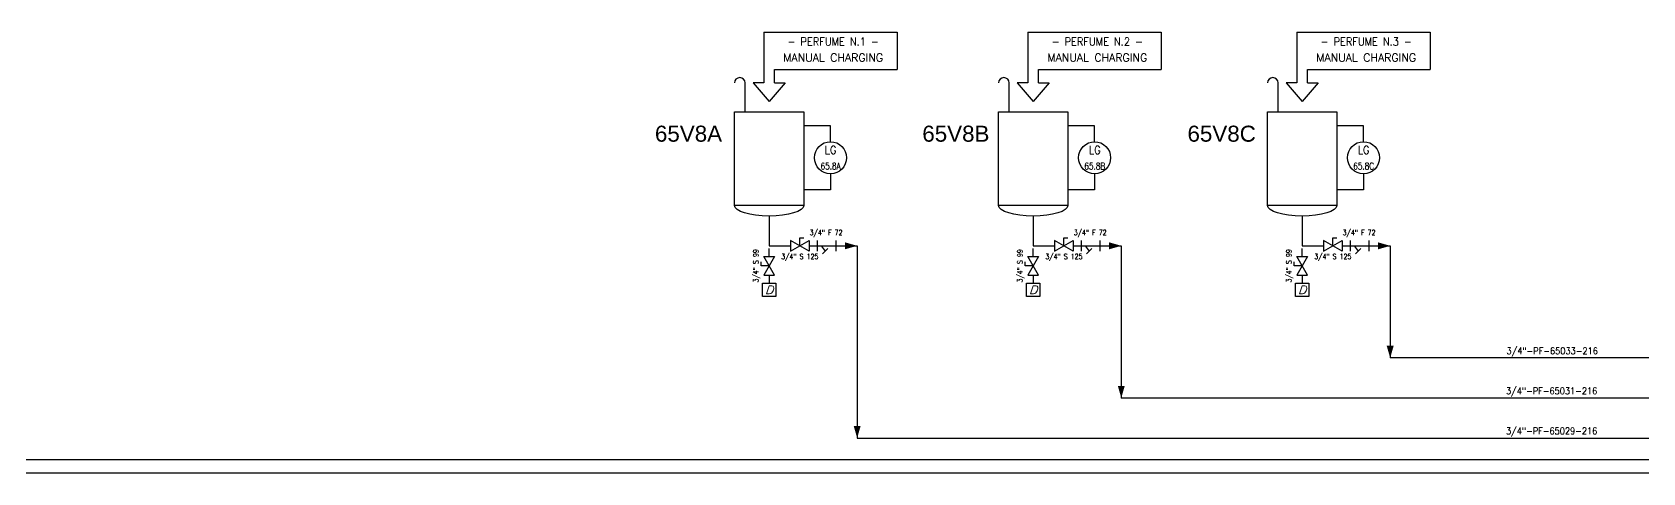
# Model space of a CAD drawing. Extents: x -2 to 170, y 0 to 66.
# Drawn here: x 28.7 to 89, y 0 to 16.5 of the extents above; entities that cross this region are included whole.
import ezdxf
from ezdxf.enums import TextEntityAlignment as Align

# ---------------------------------------------------------------- set-up
doc = ezdxf.new("R2010")
doc.units = 0
doc.header["$LTSCALE"] = 0.5
doc.header["$MEASUREMENT"] = 0
doc.layers.get('0').update_dxf_attribs({"linetype": 'CONTINUOUS'})
for name, color, linetype in [('GREEN', 92, 'CONTINUOUS'), ('RED', 1, 'CONTINUOUS'), ('S', 7, 'CONTINUOUS'), ('Y', 92, 'CONTINUOUS')]:
    doc.layers.add(name, color=color, linetype=linetype)
doc.styles.add('A6', font='arial.ttf', dxfattribs={"height": 0.6})
doc.styles.add('S', font='ITALIC', dxfattribs={"height": 6})
doc.styles.add('S2', font='SIMPLEX', dxfattribs={"height": 0.2})
doc.styles.add('S25', font='SIMPLEX', dxfattribs={"height": 0.25})
doc.styles.add('S3', font='SIMPLEX', dxfattribs={"width": 0.9, "height": 0.3})

# ---------------------------------------------------------------- blocks, each defined once
blk = doc.blocks.new('ELLISSE', base_point=(37.5, 40))
blk.add_arc((38, 40), 0.5, 180, 0)
blk = doc.blocks.new('LINEA')
at = {"layer": 'S', "style": 'S25', "width": 0.9}
blk.add_attdef('LINE', (0, 0.14), '', height=0.25, dxfattribs=at)
blk = doc.blocks.new('LOCALE')
blk.add_circle((0, 0), 0.6)
at = {"width": 0.9}
for tag, height, style, p in [('SIGLA', 0.3, 'S3', (0.005, 0.139)), ('NUMERO', 0.25, 'S25', (0.005, -0.436))]:
    blk.add_attdef(tag, text='', height=height, dxfattribs=dict(at, style=style)).set_placement(p, align=Align.CENTER)
blk = doc.blocks.new('S')
for p, q in [((0, -0.2), (0.7, 0.2)), ((0.7, -0.2), (0, 0.2)), ((0, 0.2), (0, -0.2)), ((0.35, 0), (0.35, 0.3)), ((0.35, 0.3), (0.5, 0.3)), ((0.7, 0.2), (0.7, -0.2))]:
    blk.add_line(p, q)
at = {"layer": 'S', "style": 'S2', "width": 0.7}
for p in [(0.35, 0.4), (0.35, -0.5)]:
    blk.add_attdef('S', text='', height=0.2, dxfattribs=at).set_placement(p, align=Align.CENTER)
blk = doc.blocks.new('PRESA', base_point=(1.75, 0.1))
for p, q in [((1.5, 0.1), (1.5, 0.6)), ((1.5, 0.6), (2, 0.6)), ((2, 0.1), (1.5, 0.1)), ((2, 0.6), (2, 0.1))]:
    blk.add_line(p, q)
at = {"style": 'S', "width": 1.2}
blk.add_attdef('1', text='', height=0.3, dxfattribs=at).set_placement((1.75, 0.2), align=Align.CENTER)
blk = doc.blocks.new('DRENO')
for p, q in [((0, -0.3), (0, 0)), ((-0.3, -0.65), (-0.3, -0.5)), ((-0.2, -0.3), (0.2, -0.3)), ((0.2, -0.3), (-0.2, -1)), ((0.2, -1), (-0.2, -0.3)), ((0, -0.65), (-0.3, -0.65)), ((-0.2, -1), (0.2, -1)), ((0, -1), (0, -1.3))]:
    blk.add_line(p, q)
blk.add_blockref('PRESA', (0, -1.8)).add_auto_attribs({'1': 'D'})
at = {"layer": 'S', "style": 'S2', "width": 0.7}
for p in [(-0.4, -0.65), (0.5, -0.65)]:
    blk.add_attdef('S', text='', height=0.2, rotation=90, dxfattribs=at).set_placement(p, align=Align.CENTER)
blk = doc.blocks.new('F')
for p, q in [((0, 0.2), (0, -0.2)), ((0, 0), (0.7, 0)), ((0.15, 0), (0.3, -0.2)), ((0.7, 0.2), (0.7, -0.2)), ((0.2, -0.3), (0.4, -0.1))]:
    blk.add_line(p, q)
at = {"style": 'S2', "width": 0.7}
for p in [(0.334, 0.396), (0.334, -0.531)]:
    blk.add_attdef('F', text='', height=0.2, dxfattribs=at).set_placement(p, align=Align.CENTER)
blk = doc.blocks.new('FRECC2', base_point=(19.5, 44))
at = {"layer": 'RED'}
blk.add_solid([(19.5, 44), (19.955, 44.13), (19.955, 43.87)], dxfattribs=at)

msp = doc.modelspace()

# ---------------------------------------------------------------- linework, layer by layer
for p, q in [((56.074, 16.5), (56.074, 14.6)), ((56.074, 16.5), (61.074, 16.5)), ((61.074, 16.5), (61.074, 15.1)), ((65.974, 16.5), (70.974, 16.5)), ((65.974, 16.5), (65.974, 14.6)), ((70.974, 16.5), (70.974, 15.1)), ((76.052, 16.5), (81.052, 16.5)), ((76.052, 16.5), (76.052, 14.6)), ((81.052, 16.5), (81.052, 15.1)), ((56.474, 14.6), (56.474, 15.1)), ((56.474, 15.1), (61.074, 15.1)), ((66.374, 15.1), (70.974, 15.1)), ((66.374, 14.6), (66.374, 15.1)), ((76.452, 15.1), (81.052, 15.1)), ((76.452, 14.6), (76.452, 15.1)), ((55.374, 13.5), (55.374, 14.6)), ((55.674, 14.6), (56.274, 13.9)), ((56.074, 14.6), (55.674, 14.6)), ((56.874, 14.6), (56.274, 13.9)), ((56.474, 14.6), (56.874, 14.6)), ((65.274, 13.5), (65.274, 14.6)), ((65.574, 14.6), (66.174, 13.9)), ((65.974, 14.6), (65.574, 14.6)), ((66.774, 14.6), (66.174, 13.9)), ((66.374, 14.6), (66.774, 14.6)), ((75.352, 13.5), (75.352, 14.6)), ((76.052, 14.6), (75.652, 14.6)), ((75.652, 14.6), (76.252, 13.9)), ((76.852, 14.6), (76.252, 13.9)), ((76.452, 14.6), (76.852, 14.6)), ((58.574, 13), (57.574, 13)), ((58.574, 12.4), (58.574, 13)), ((68.474, 13), (67.474, 13)), ((68.474, 12.4), (68.474, 13)), ((78.552, 13), (77.552, 13)), ((78.552, 12.4), (78.552, 13)), ((58.574, 11.2), (58.574, 10.6)), ((68.474, 11.2), (68.474, 10.6)), ((78.552, 11.2), (78.552, 10.6)), ((58.574, 10.6), (57.574, 10.6)), ((68.474, 10.6), (67.474, 10.6)), ((78.552, 10.6), (77.552, 10.6)), ((-2.162, 0), (170.071, 0))]:
    msp.add_line(p, q)
for centre in [(55.174, 14.6), (65.074, 14.6), (75.152, 14.6)]:
    msp.add_arc(centre, 0.2, 360, 180)
at = {"layer": 'GREEN'}
for p, q in [((54.974, 13.514), (57.574, 13.514)), ((54.974, 10.014), (54.974, 13.514)), ((57.574, 13.514), (57.574, 10.014)), ((64.874, 10.014), (64.874, 13.514)), ((64.874, 13.514), (67.474, 13.514)), ((67.474, 13.514), (67.474, 10.014)), ((74.952, 13.514), (77.552, 13.514)), ((74.952, 10.014), (74.952, 13.514)), ((77.552, 13.514), (77.552, 10.014)), ((57.574, 10.014), (54.974, 10.014)), ((67.474, 10.014), (64.874, 10.014)), ((77.552, 10.014), (74.952, 10.014))]:
    msp.add_line(p, q, dxfattribs=at)
at = {"layer": 'RED'}
for p, q in [((56.274, 9.6), (56.274, 8.5)), ((66.174, 9.6), (66.174, 8.5)), ((76.252, 9.6), (76.252, 8.5)), ((56.274, 8.5), (57.074, 8.5)), ((57.774, 8.5), (58.074, 8.5)), ((58.774, 8.5), (59.574, 8.5)), ((59.574, 8.5), (59.574, 1.3)), ((66.174, 8.5), (66.974, 8.5)), ((67.674, 8.5), (67.974, 8.5)), ((68.674, 8.5), (69.474, 8.5)), ((69.474, 8.5), (69.474, 2.8)), ((76.252, 8.5), (77.052, 8.5)), ((77.752, 8.5), (78.052, 8.5)), ((78.752, 8.5), (79.552, 8.5)), ((79.552, 8.5), (79.552, 4.3)), ((92.373, 4.3), (79.552, 4.3)), ((94.973, 2.8), (69.474, 2.8)), ((59.574, 1.3), (97.573, 1.3)), ((-1.662, 0.5), (169.571, 0.5))]:
    msp.add_line(p, q, dxfattribs=at)

# ---------------------------------------------------------------- block references
ref = msp.add_blockref('LOCALE', (58.574, 11.8))
ref.add_attrib('SIGLA', 'LG', dxfattribs={"height": 0.3, "style": 'S3', "width": 0.9}).set_placement((58.579, 11.939), align=Align.CENTER)
ref.add_attrib('NUMERO', '65.8A', dxfattribs={"height": 0.25, "style": 'S25', "width": 0.8}).set_placement((58.579, 11.364), align=Align.CENTER)
ref = msp.add_blockref('LOCALE', (68.474, 11.8))
ref.add_attrib('SIGLA', 'LG', dxfattribs={"height": 0.3, "style": 'S3', "width": 0.9}).set_placement((68.479, 11.939), align=Align.CENTER)
ref.add_attrib('NUMERO', '65.8B', dxfattribs={"height": 0.25, "style": 'S25', "width": 0.8}).set_placement((68.479, 11.364), align=Align.CENTER)
ref = msp.add_blockref('LOCALE', (78.552, 11.8))
ref.add_attrib('SIGLA', 'LG', dxfattribs={"height": 0.3, "style": 'S3', "width": 0.9}).set_placement((78.557, 11.939), align=Align.CENTER)
ref.add_attrib('NUMERO', '65.8C', dxfattribs={"height": 0.25, "style": 'S25', "width": 0.8}).set_placement((78.557, 11.364), align=Align.CENTER)
ref = msp.add_blockref('F', (58.074, 8.5))
ref.add_attrib('F', '3/4" F 72', dxfattribs={"height": 0.2, "style": 'S2', "width": 0.7}).set_placement((58.408, 8.896), align=Align.CENTER)
ref = msp.add_blockref('F', (67.974, 8.5))
ref.add_attrib('F', '3/4" F 72', dxfattribs={"height": 0.2, "style": 'S2', "width": 0.7}).set_placement((68.308, 8.896), align=Align.CENTER)
ref = msp.add_blockref('F', (78.052, 8.5))
ref.add_attrib('F', '3/4" F 72', dxfattribs={"height": 0.2, "style": 'S2', "width": 0.7}).set_placement((78.385, 8.896), align=Align.CENTER)
ref = msp.add_blockref('S', (57.074, 8.5))
ref.add_attrib('S', '3/4" S 125', dxfattribs={"layer": 'S', "height": 0.2, "style": 'S2', "width": 0.7}).set_placement((57.424, 8), align=Align.CENTER)
for p, rotation in [((59.574, 8.5), 180), ((69.474, 8.5), 180), ((79.552, 8.5), 180), ((79.552, 4.3), 90), ((69.474, 2.8), 90), ((59.574, 1.3), 90)]:
    msp.add_blockref('FRECC2', p, dxfattribs=dict(rotation=rotation))
ref = msp.add_blockref('S', (66.974, 8.5))
ref.add_attrib('S', '3/4" S 125', dxfattribs={"layer": 'S', "height": 0.2, "style": 'S2', "width": 0.7}).set_placement((67.324, 8), align=Align.CENTER)
ref = msp.add_blockref('S', (77.052, 8.5))
ref.add_attrib('S', '3/4" S 125', dxfattribs={"layer": 'S', "height": 0.2, "style": 'S2', "width": 0.7}).set_placement((77.402, 8), align=Align.CENTER)
ref = msp.add_blockref('DRENO', (56.274, 8.4))
ref.add_attrib('S', '3/4" S 99', dxfattribs={"layer": 'S', "height": 0.2, "rotation": 90, "style": 'S2', "width": 0.7}).set_placement((55.874, 7.75), align=Align.CENTER)
ref = msp.add_blockref('DRENO', (66.174, 8.4))
ref.add_attrib('S', '3/4" S 99', dxfattribs={"layer": 'S', "height": 0.2, "rotation": 90, "style": 'S2', "width": 0.7}).set_placement((65.774, 7.75), align=Align.CENTER)
ref = msp.add_blockref('DRENO', (76.252, 8.4))
ref.add_attrib('S', '3/4" S 99', dxfattribs={"layer": 'S', "height": 0.2, "rotation": 90, "style": 'S2', "width": 0.7}).set_placement((75.852, 7.75), align=Align.CENTER)
for p, values in [((83.912, 4.3), {'LINE': '3/4"-PF-65033-216'}), ((83.892, 2.8), {'LINE': '3/4"-PF-65031-216'}), ((83.892, 1.3), {'LINE': '3/4"-PF-65029-216'})]:
    msp.add_blockref('LINEA', p).add_auto_attribs(values)
at = {"layer": 'GREEN', "xscale": -2.6, "yscale": 0.8, "zscale": 2.6}
for p in [(57.574, 10.014), (67.474, 10.014), (77.552, 10.014)]:
    msp.add_blockref('ELLISSE', p, dxfattribs=at)

# ---------------------------------------------------------------- texts
at = {"style": 'S3', "width": 0.9}
for s, p in [('- PERFUME N.1 -', (58.674, 16)), ('- PERFUME N.2 -', (68.574, 16)), ('- PERFUME N.3 -', (78.652, 16))]:
    msp.add_text(s, height=0.3, dxfattribs=at).set_placement(p, align=Align.CENTER)
at = {"style": 'S3'}
for p in [(58.674, 15.4), (68.574, 15.4), (78.652, 15.4)]:
    msp.add_text('MANUAL CHARGING', height=0.3, dxfattribs=at).set_placement(p, align=Align.CENTER)
at = {"layer": 'Y', "style": 'A6'}
for s, p in [('65V8A', (53.253, 12.4)), ('65V8B', (63.274, 12.4)), ('65V8C', (73.235, 12.4))]:
    msp.add_text(s, height=0.6, dxfattribs=at).set_placement(p, align=Align.CENTER)

doc.saveas('drawing.dxf')
